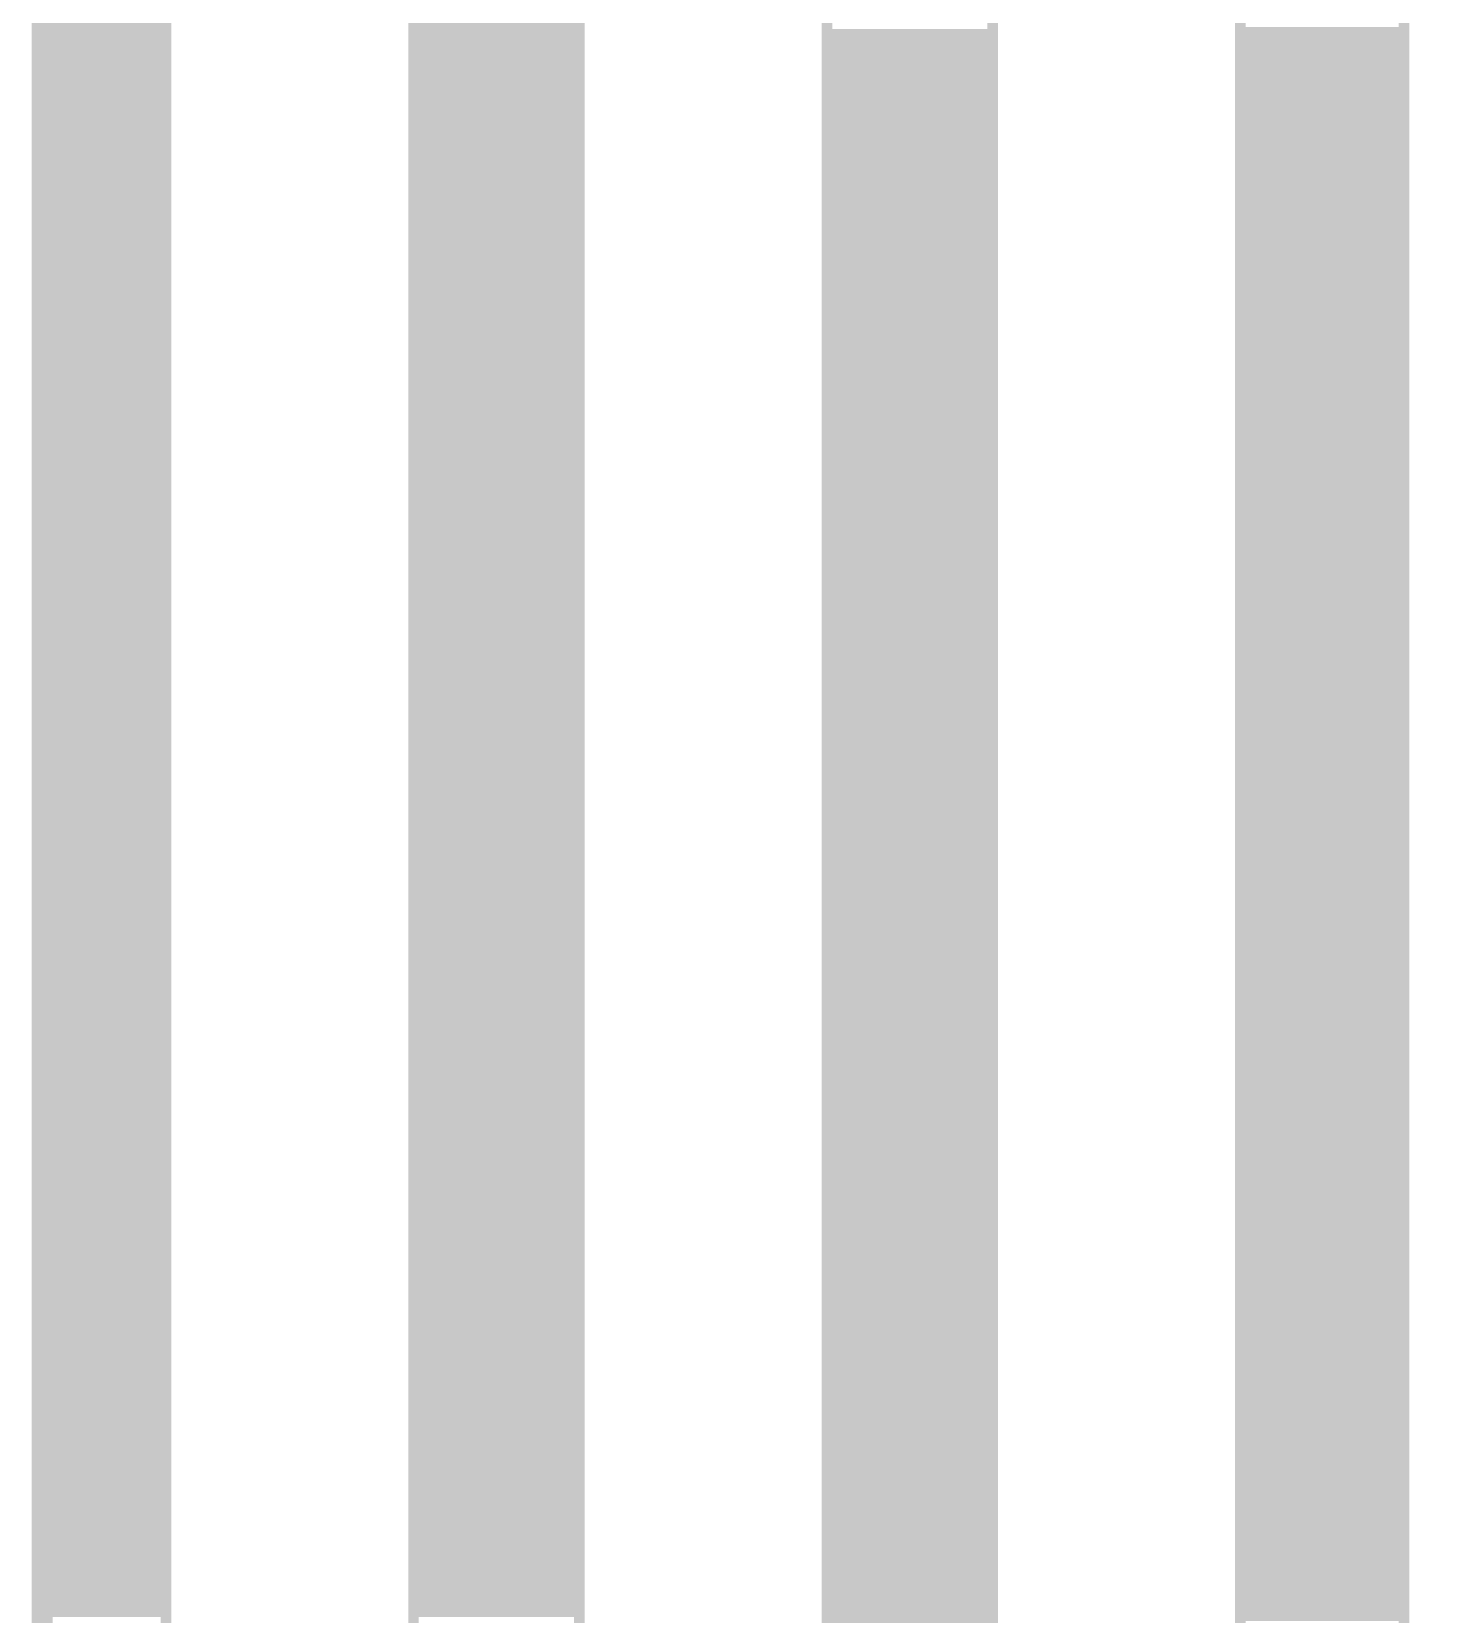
# Model space of a CAD drawing. Extents: x 2.14 to 10.29, y 1.14 to 8.17.
# Drawn here: x 8.383 to 9.051, y 6.571 to 7.325 of the extents above; entities that cross this region are included whole.
import ezdxf

# ---------------------------------------------------------------- set-up
doc = ezdxf.new("R2010")
doc.units = 0
doc.header["$LTSCALE"] = 25
doc.layers.get('0').update_dxf_attribs({"linetype": 'CONTINUOUS'})

msp = doc.modelspace()

# ---------------------------------------------------------------- linework, layer by layer
at = {"color": 3}
for points, const_width in [([(8.388, 4.528), (8.388, 7.829), (9.805, 7.829), (9.805, 4.528), (8.388, 4.528)], 0.01), ([(8.388, 7.829), (8.447, 7.829), (8.447, 4.53), (8.388, 4.53), (8.388, 7.829)], 0.005), ([(8.565, 7.829), (8.644, 7.829), (8.644, 4.53), (8.565, 4.53), (8.565, 7.829)], 0.005), ([(8.762, 7.829), (8.841, 7.829), (8.841, 4.531), (8.762, 4.531), (8.762, 7.829)], 0.005), ([(8.959, 7.829), (9.037, 7.829), (9.037, 4.528), (8.959, 4.528), (8.959, 7.829)], 0.005), ([(8.388, 7.327), (8.447, 7.327)], 0.005), ([(8.565, 7.327), (8.644, 7.327)], 0.005), ([(8.762, 7.324), (8.841, 7.324)], 0.005), ([(8.959, 7.325), (9.037, 7.325)], 0.005), ([(8.388, 7.322), (8.447, 7.322)], 0.005), ([(8.388, 7.317), (8.447, 7.317)], 0.005), ([(8.565, 7.322), (8.644, 7.322)], 0.005), ([(8.565, 7.317), (8.644, 7.317)], 0.005), ([(8.762, 7.319), (8.841, 7.319)], 0.005), ([(8.959, 7.32), (9.037, 7.32)], 0.005), ([(8.388, 7.312), (8.447, 7.312)], 0.005), ([(8.565, 7.312), (8.644, 7.312)], 0.005), ([(8.762, 7.314), (8.841, 7.314)], 0.005), ([(8.762, 7.309), (8.841, 7.309)], 0.005), ([(8.959, 7.315), (9.037, 7.315)], 0.005), ([(8.959, 7.31), (9.037, 7.31)], 0.005), ([(8.388, 7.307), (8.447, 7.307)], 0.005), ([(8.388, 7.302), (8.447, 7.302)], 0.005), ([(8.565, 7.307), (8.644, 7.307)], 0.005), ([(8.565, 7.302), (8.644, 7.302)], 0.005), ([(8.762, 7.304), (8.841, 7.304)], 0.005), ([(8.959, 7.305), (9.037, 7.305)], 0.005), ([(8.388, 7.297), (8.447, 7.297)], 0.005), ([(8.565, 7.297), (8.644, 7.297)], 0.005), ([(8.762, 7.299), (8.841, 7.299)], 0.005), ([(8.762, 7.294), (8.841, 7.294)], 0.005), ([(8.959, 7.3), (9.037, 7.3)], 0.005), ([(8.959, 7.295), (9.037, 7.295)], 0.005), ([(8.388, 7.292), (8.447, 7.292)], 0.005), ([(8.388, 7.287), (8.447, 7.287)], 0.005), ([(8.565, 7.292), (8.644, 7.292)], 0.005), ([(8.565, 7.287), (8.644, 7.287)], 0.005), ([(8.762, 7.289), (8.841, 7.289)], 0.005), ([(8.959, 7.29), (9.037, 7.29)], 0.005), ([(8.388, 7.282), (8.447, 7.282)], 0.005), ([(8.565, 7.282), (8.644, 7.282)], 0.005), ([(8.762, 7.284), (8.841, 7.284)], 0.005), ([(8.762, 7.279), (8.841, 7.279)], 0.005), ([(8.959, 7.285), (9.037, 7.285)], 0.005), ([(8.959, 7.28), (9.037, 7.28)], 0.005), ([(8.388, 7.277), (8.447, 7.277)], 0.005), ([(8.388, 7.272), (8.447, 7.272)], 0.005), ([(8.565, 7.277), (8.644, 7.277)], 0.005), ([(8.565, 7.272), (8.644, 7.272)], 0.005), ([(8.762, 7.274), (8.841, 7.274)], 0.005), ([(8.959, 7.275), (9.037, 7.275)], 0.005), ([(8.388, 7.267), (8.447, 7.267)], 0.005), ([(8.565, 7.267), (8.644, 7.267)], 0.005), ([(8.762, 7.269), (8.841, 7.269)], 0.005), ([(8.762, 7.264), (8.841, 7.264)], 0.005), ([(8.959, 7.27), (9.037, 7.27)], 0.005), ([(8.959, 7.265), (9.037, 7.265)], 0.005), ([(8.388, 7.262), (8.447, 7.262)], 0.005), ([(8.388, 7.257), (8.447, 7.257)], 0.005), ([(8.565, 7.262), (8.644, 7.262)], 0.005), ([(8.565, 7.257), (8.644, 7.257)], 0.005), ([(8.762, 7.259), (8.841, 7.259)], 0.005), ([(8.959, 7.26), (9.037, 7.26)], 0.005), ([(8.388, 7.252), (8.447, 7.252)], 0.005), ([(8.565, 7.252), (8.644, 7.252)], 0.005), ([(8.762, 7.254), (8.841, 7.254)], 0.005), ([(8.762, 7.249), (8.841, 7.249)], 0.005), ([(8.959, 7.255), (9.037, 7.255)], 0.005), ([(8.959, 7.25), (9.037, 7.25)], 0.005), ([(8.388, 7.247), (8.447, 7.247)], 0.005), ([(8.388, 7.242), (8.447, 7.242)], 0.005), ([(8.565, 7.247), (8.644, 7.247)], 0.005), ([(8.565, 7.242), (8.644, 7.242)], 0.005), ([(8.762, 7.244), (8.841, 7.244)], 0.005), ([(8.959, 7.245), (9.037, 7.245)], 0.005), ([(8.388, 7.237), (8.447, 7.237)], 0.005), ([(8.565, 7.237), (8.644, 7.237)], 0.005), ([(8.762, 7.239), (8.841, 7.239)], 0.005), ([(8.762, 7.234), (8.841, 7.234)], 0.005), ([(8.959, 7.24), (9.037, 7.24)], 0.005), ([(8.959, 7.235), (9.037, 7.235)], 0.005), ([(8.388, 7.232), (8.447, 7.232)], 0.005), ([(8.388, 7.227), (8.447, 7.227)], 0.005), ([(8.565, 7.232), (8.644, 7.232)], 0.005), ([(8.565, 7.227), (8.644, 7.227)], 0.005), ([(8.762, 7.229), (8.841, 7.229)], 0.005), ([(8.959, 7.23), (9.037, 7.23)], 0.005), ([(8.388, 7.222), (8.447, 7.222)], 0.005), ([(8.565, 7.222), (8.644, 7.222)], 0.005), ([(8.762, 7.224), (8.841, 7.224)], 0.005), ([(8.762, 7.219), (8.841, 7.219)], 0.005), ([(8.959, 7.225), (9.037, 7.225)], 0.005), ([(8.959, 7.22), (9.037, 7.22)], 0.005), ([(8.388, 7.217), (8.447, 7.217)], 0.005), ([(8.388, 7.212), (8.447, 7.212)], 0.005), ([(8.565, 7.217), (8.644, 7.217)], 0.005), ([(8.565, 7.212), (8.644, 7.212)], 0.005), ([(8.762, 7.214), (8.841, 7.214)], 0.005), ([(8.959, 7.215), (9.037, 7.215)], 0.005), ([(8.388, 7.207), (8.447, 7.207)], 0.005), ([(8.565, 7.207), (8.644, 7.207)], 0.005), ([(8.762, 7.209), (8.841, 7.209)], 0.005), ([(8.762, 7.204), (8.841, 7.204)], 0.005), ([(8.959, 7.21), (9.037, 7.21)], 0.005), ([(8.959, 7.205), (9.037, 7.205)], 0.005), ([(8.388, 7.202), (8.447, 7.202)], 0.005), ([(8.388, 7.197), (8.447, 7.197)], 0.005), ([(8.565, 7.202), (8.644, 7.202)], 0.005), ([(8.565, 7.197), (8.644, 7.197)], 0.005), ([(8.762, 7.199), (8.841, 7.199)], 0.005), ([(8.959, 7.2), (9.037, 7.2)], 0.005), ([(8.388, 7.192), (8.447, 7.192)], 0.005), ([(8.565, 7.192), (8.644, 7.192)], 0.005), ([(8.762, 7.194), (8.841, 7.194)], 0.005), ([(8.762, 7.189), (8.841, 7.189)], 0.005), ([(8.959, 7.195), (9.037, 7.195)], 0.005), ([(8.959, 7.19), (9.037, 7.19)], 0.005), ([(8.388, 7.187), (8.447, 7.187)], 0.005), ([(8.388, 7.182), (8.447, 7.182)], 0.005), ([(8.565, 7.187), (8.644, 7.187)], 0.005), ([(8.565, 7.182), (8.644, 7.182)], 0.005), ([(8.762, 7.184), (8.841, 7.184)], 0.005), ([(8.959, 7.185), (9.037, 7.185)], 0.005), ([(8.388, 7.177), (8.447, 7.177)], 0.005), ([(8.565, 7.177), (8.644, 7.177)], 0.005), ([(8.762, 7.179), (8.841, 7.179)], 0.005), ([(8.762, 7.174), (8.841, 7.174)], 0.005), ([(8.959, 7.18), (9.037, 7.18)], 0.005), ([(8.959, 7.175), (9.037, 7.175)], 0.005), ([(8.388, 7.172), (8.447, 7.172)], 0.005), ([(8.388, 7.167), (8.447, 7.167)], 0.005), ([(8.565, 7.172), (8.644, 7.172)], 0.005), ([(8.565, 7.167), (8.644, 7.167)], 0.005), ([(8.762, 7.169), (8.841, 7.169)], 0.005), ([(8.959, 7.17), (9.037, 7.17)], 0.005), ([(8.388, 7.162), (8.447, 7.162)], 0.005), ([(8.565, 7.162), (8.644, 7.162)], 0.005), ([(8.762, 7.164), (8.841, 7.164)], 0.005), ([(8.762, 7.159), (8.841, 7.159)], 0.005), ([(8.959, 7.165), (9.037, 7.165)], 0.005), ([(8.959, 7.16), (9.037, 7.16)], 0.005), ([(8.388, 7.157), (8.447, 7.157)], 0.005), ([(8.388, 7.152), (8.447, 7.152)], 0.005), ([(8.565, 7.157), (8.644, 7.157)], 0.005), ([(8.565, 7.152), (8.644, 7.152)], 0.005), ([(8.762, 7.154), (8.841, 7.154)], 0.005), ([(8.959, 7.155), (9.037, 7.155)], 0.005), ([(8.388, 7.147), (8.447, 7.147)], 0.005), ([(8.565, 7.147), (8.644, 7.147)], 0.005), ([(8.762, 7.149), (8.841, 7.149)], 0.005), ([(8.762, 7.144), (8.841, 7.144)], 0.005), ([(8.959, 7.15), (9.037, 7.15)], 0.005), ([(8.959, 7.145), (9.037, 7.145)], 0.005), ([(8.388, 7.142), (8.447, 7.142)], 0.005), ([(8.388, 7.137), (8.447, 7.137)], 0.005), ([(8.565, 7.142), (8.644, 7.142)], 0.005), ([(8.565, 7.137), (8.644, 7.137)], 0.005), ([(8.762, 7.139), (8.841, 7.139)], 0.005), ([(8.959, 7.14), (9.037, 7.14)], 0.005), ([(8.388, 7.132), (8.447, 7.132)], 0.005), ([(8.565, 7.132), (8.644, 7.132)], 0.005), ([(8.762, 7.134), (8.841, 7.134)], 0.005), ([(8.762, 7.129), (8.841, 7.129)], 0.005), ([(8.959, 7.135), (9.037, 7.135)], 0.005), ([(8.959, 7.13), (9.037, 7.13)], 0.005), ([(8.388, 7.127), (8.447, 7.127)], 0.005), ([(8.388, 7.122), (8.447, 7.122)], 0.005), ([(8.565, 7.127), (8.644, 7.127)], 0.005), ([(8.565, 7.122), (8.644, 7.122)], 0.005), ([(8.762, 7.124), (8.841, 7.124)], 0.005), ([(8.959, 7.125), (9.037, 7.125)], 0.005), ([(8.959, 7.12), (9.037, 7.12)], 0.005), ([(8.388, 7.117), (8.447, 7.117)], 0.005), ([(8.565, 7.117), (8.644, 7.117)], 0.005), ([(8.762, 7.119), (8.841, 7.119)], 0.005), ([(8.762, 7.114), (8.841, 7.114)], 0.005), ([(8.959, 7.115), (9.037, 7.115)], 0.005), ([(8.388, 7.112), (8.447, 7.112)], 0.005), ([(8.388, 7.107), (8.447, 7.107)], 0.005), ([(8.565, 7.112), (8.644, 7.112)], 0.005), ([(8.565, 7.107), (8.644, 7.107)], 0.005), ([(8.762, 7.109), (8.841, 7.109)], 0.005), ([(8.959, 7.11), (9.037, 7.11)], 0.005), ([(8.959, 7.105), (9.037, 7.105)], 0.005), ([(8.388, 7.102), (8.447, 7.102)], 0.005), ([(8.565, 7.102), (8.644, 7.102)], 0.005), ([(8.762, 7.104), (8.841, 7.104)], 0.005), ([(8.762, 7.099), (8.841, 7.099)], 0.005), ([(8.959, 7.1), (9.037, 7.1)], 0.005), ([(8.388, 7.097), (8.447, 7.097)], 0.005), ([(8.388, 7.092), (8.447, 7.092)], 0.005), ([(8.565, 7.097), (8.644, 7.097)], 0.005), ([(8.565, 7.092), (8.644, 7.092)], 0.005), ([(8.762, 7.094), (8.841, 7.094)], 0.005), ([(8.959, 7.095), (9.037, 7.095)], 0.005), ([(8.959, 7.09), (9.037, 7.09)], 0.005), ([(8.388, 7.087), (8.447, 7.087)], 0.005), ([(8.565, 7.087), (8.644, 7.087)], 0.005), ([(8.762, 7.089), (8.841, 7.089)], 0.005), ([(8.762, 7.084), (8.841, 7.084)], 0.005), ([(8.959, 7.085), (9.037, 7.085)], 0.005), ([(8.388, 7.082), (8.447, 7.082)], 0.005), ([(8.388, 7.077), (8.447, 7.077)], 0.005), ([(8.565, 7.082), (8.644, 7.082)], 0.005), ([(8.565, 7.077), (8.644, 7.077)], 0.005), ([(8.762, 7.079), (8.841, 7.079)], 0.005), ([(8.959, 7.08), (9.037, 7.08)], 0.005), ([(8.959, 7.075), (9.037, 7.075)], 0.005), ([(8.388, 7.072), (8.447, 7.072)], 0.005), ([(8.565, 7.072), (8.644, 7.072)], 0.005), ([(8.762, 7.074), (8.841, 7.074)], 0.005), ([(8.762, 7.069), (8.841, 7.069)], 0.005), ([(8.959, 7.07), (9.037, 7.07)], 0.005), ([(8.388, 7.067), (8.447, 7.067)], 0.005), ([(8.388, 7.062), (8.447, 7.062)], 0.005), ([(8.565, 7.067), (8.644, 7.067)], 0.005), ([(8.565, 7.062), (8.644, 7.062)], 0.005), ([(8.762, 7.064), (8.841, 7.064)], 0.005), ([(8.959, 7.065), (9.037, 7.065)], 0.005), ([(8.959, 7.06), (9.037, 7.06)], 0.005), ([(8.388, 7.057), (8.447, 7.057)], 0.005), ([(8.565, 7.057), (8.644, 7.057)], 0.005), ([(8.762, 7.059), (8.841, 7.059)], 0.005), ([(8.762, 7.054), (8.841, 7.054)], 0.005), ([(8.959, 7.055), (9.037, 7.055)], 0.005), ([(8.388, 7.052), (8.447, 7.052)], 0.005), ([(8.388, 7.047), (8.447, 7.047)], 0.005), ([(8.565, 7.052), (8.644, 7.052)], 0.005), ([(8.565, 7.047), (8.644, 7.047)], 0.005), ([(8.762, 7.049), (8.841, 7.049)], 0.005), ([(8.959, 7.05), (9.037, 7.05)], 0.005), ([(8.959, 7.045), (9.037, 7.045)], 0.005), ([(8.388, 7.042), (8.447, 7.042)], 0.005), ([(8.388, 7.037), (8.447, 7.037)], 0.005), ([(8.565, 7.042), (8.644, 7.042)], 0.005), ([(8.565, 7.037), (8.644, 7.037)], 0.005), ([(8.762, 7.044), (8.841, 7.044)], 0.005), ([(8.762, 7.039), (8.841, 7.039)], 0.005), ([(8.959, 7.04), (9.037, 7.04)], 0.005), ([(8.388, 7.032), (8.447, 7.032)], 0.005), ([(8.565, 7.032), (8.644, 7.032)], 0.005), ([(8.762, 7.034), (8.841, 7.034)], 0.005), ([(8.959, 7.035), (9.037, 7.035)], 0.005), ([(8.959, 7.03), (9.037, 7.03)], 0.005), ([(8.388, 7.027), (8.447, 7.027)], 0.005), ([(8.388, 7.022), (8.447, 7.022)], 0.005), ([(8.565, 7.027), (8.644, 7.027)], 0.005), ([(8.565, 7.022), (8.644, 7.022)], 0.005), ([(8.762, 7.029), (8.841, 7.029)], 0.005), ([(8.762, 7.024), (8.841, 7.024)], 0.005), ([(8.959, 7.025), (9.037, 7.025)], 0.005), ([(8.388, 7.017), (8.447, 7.017)], 0.005), ([(8.565, 7.017), (8.644, 7.017)], 0.005), ([(8.762, 7.019), (8.841, 7.019)], 0.005), ([(8.959, 7.02), (9.037, 7.02)], 0.005), ([(8.959, 7.015), (9.037, 7.015)], 0.005), ([(8.388, 7.012), (8.447, 7.012)], 0.005), ([(8.388, 7.007), (8.447, 7.007)], 0.005), ([(8.565, 7.012), (8.644, 7.012)], 0.005), ([(8.565, 7.007), (8.644, 7.007)], 0.005), ([(8.762, 7.014), (8.841, 7.014)], 0.005), ([(8.762, 7.009), (8.841, 7.009)], 0.005), ([(8.959, 7.01), (9.037, 7.01)], 0.005), ([(8.388, 7.002), (8.447, 7.002)], 0.005), ([(8.565, 7.002), (8.644, 7.002)], 0.005), ([(8.762, 7.004), (8.841, 7.004)], 0.005), ([(8.959, 7.005), (9.037, 7.005)], 0.005), ([(8.959, 7), (9.037, 7)], 0.005), ([(8.388, 6.997), (8.447, 6.997)], 0.005), ([(8.388, 6.992), (8.447, 6.992)], 0.005), ([(8.565, 6.997), (8.644, 6.997)], 0.005), ([(8.565, 6.992), (8.644, 6.992)], 0.005), ([(8.762, 6.999), (8.841, 6.999)], 0.005), ([(8.762, 6.994), (8.841, 6.994)], 0.005), ([(8.959, 6.995), (9.037, 6.995)], 0.005), ([(8.388, 6.987), (8.447, 6.987)], 0.005), ([(8.565, 6.987), (8.644, 6.987)], 0.005), ([(8.762, 6.989), (8.841, 6.989)], 0.005), ([(8.959, 6.99), (9.037, 6.99)], 0.005), ([(8.959, 6.985), (9.037, 6.985)], 0.005), ([(8.388, 6.982), (8.447, 6.982)], 0.005), ([(8.388, 6.977), (8.447, 6.977)], 0.005), ([(8.565, 6.982), (8.644, 6.982)], 0.005), ([(8.565, 6.977), (8.644, 6.977)], 0.005), ([(8.762, 6.984), (8.841, 6.984)], 0.005), ([(8.762, 6.979), (8.841, 6.979)], 0.005), ([(8.959, 6.98), (9.037, 6.98)], 0.005), ([(8.388, 6.972), (8.447, 6.972)], 0.005), ([(8.565, 6.972), (8.644, 6.972)], 0.005), ([(8.762, 6.974), (8.841, 6.974)], 0.005), ([(8.959, 6.975), (9.037, 6.975)], 0.005), ([(8.959, 6.97), (9.037, 6.97)], 0.005), ([(8.388, 6.967), (8.447, 6.967)], 0.005), ([(8.388, 6.962), (8.447, 6.962)], 0.005), ([(8.565, 6.967), (8.644, 6.967)], 0.005), ([(8.565, 6.962), (8.644, 6.962)], 0.005), ([(8.762, 6.969), (8.841, 6.969)], 0.005), ([(8.762, 6.964), (8.841, 6.964)], 0.005), ([(8.959, 6.965), (9.037, 6.965)], 0.005), ([(8.388, 6.957), (8.447, 6.957)], 0.005), ([(8.565, 6.957), (8.644, 6.957)], 0.005), ([(8.762, 6.959), (8.841, 6.959)], 0.005), ([(8.762, 6.954), (8.841, 6.954)], 0.005), ([(8.959, 6.96), (9.037, 6.96)], 0.005), ([(8.959, 6.955), (9.037, 6.955)], 0.005), ([(8.388, 6.952), (8.447, 6.952)], 0.005), ([(8.388, 6.947), (8.447, 6.947)], 0.005), ([(8.565, 6.952), (8.644, 6.952)], 0.005), ([(8.565, 6.947), (8.644, 6.947)], 0.005), ([(8.762, 6.949), (8.841, 6.949)], 0.005), ([(8.959, 6.95), (9.037, 6.95)], 0.005), ([(8.388, 6.942), (8.447, 6.942)], 0.005), ([(8.565, 6.942), (8.644, 6.942)], 0.005), ([(8.762, 6.944), (8.841, 6.944)], 0.005), ([(8.762, 6.939), (8.841, 6.939)], 0.005), ([(8.959, 6.945), (9.037, 6.945)], 0.005), ([(8.959, 6.94), (9.037, 6.94)], 0.005), ([(8.388, 6.937), (8.447, 6.937)], 0.005), ([(8.388, 6.932), (8.447, 6.932)], 0.005), ([(8.565, 6.937), (8.644, 6.937)], 0.005), ([(8.565, 6.932), (8.644, 6.932)], 0.005), ([(8.762, 6.934), (8.841, 6.934)], 0.005), ([(8.959, 6.935), (9.037, 6.935)], 0.005), ([(8.388, 6.927), (8.447, 6.927)], 0.005), ([(8.565, 6.927), (8.644, 6.927)], 0.005), ([(8.762, 6.929), (8.841, 6.929)], 0.005), ([(8.762, 6.924), (8.841, 6.924)], 0.005), ([(8.959, 6.93), (9.037, 6.93)], 0.005), ([(8.959, 6.925), (9.037, 6.925)], 0.005), ([(8.388, 6.922), (8.447, 6.922)], 0.005), ([(8.388, 6.917), (8.447, 6.917)], 0.005), ([(8.565, 6.922), (8.644, 6.922)], 0.005), ([(8.565, 6.917), (8.644, 6.917)], 0.005), ([(8.762, 6.919), (8.841, 6.919)], 0.005), ([(8.959, 6.92), (9.037, 6.92)], 0.005), ([(8.388, 6.912), (8.447, 6.912)], 0.005), ([(8.565, 6.912), (8.644, 6.912)], 0.005), ([(8.762, 6.914), (8.841, 6.914)], 0.005), ([(8.762, 6.909), (8.841, 6.909)], 0.005), ([(8.959, 6.915), (9.037, 6.915)], 0.005), ([(8.959, 6.91), (9.037, 6.91)], 0.005), ([(8.388, 6.907), (8.447, 6.907)], 0.005), ([(8.388, 6.902), (8.447, 6.902)], 0.005), ([(8.565, 6.907), (8.644, 6.907)], 0.005), ([(8.565, 6.902), (8.644, 6.902)], 0.005), ([(8.762, 6.904), (8.841, 6.904)], 0.005), ([(8.959, 6.905), (9.037, 6.905)], 0.005), ([(8.388, 6.897), (8.447, 6.897)], 0.005), ([(8.565, 6.897), (8.644, 6.897)], 0.005), ([(8.762, 6.899), (8.841, 6.899)], 0.005), ([(8.762, 6.894), (8.841, 6.894)], 0.005), ([(8.959, 6.9), (9.037, 6.9)], 0.005), ([(8.959, 6.895), (9.037, 6.895)], 0.005), ([(8.388, 6.892), (8.447, 6.892)], 0.005), ([(8.388, 6.887), (8.447, 6.887)], 0.005), ([(8.565, 6.892), (8.644, 6.892)], 0.005), ([(8.565, 6.887), (8.644, 6.887)], 0.005), ([(8.762, 6.889), (8.841, 6.889)], 0.005), ([(8.959, 6.89), (9.037, 6.89)], 0.005), ([(8.388, 6.882), (8.447, 6.882)], 0.005), ([(8.565, 6.882), (8.644, 6.882)], 0.005), ([(8.762, 6.884), (8.841, 6.884)], 0.005), ([(8.762, 6.879), (8.841, 6.879)], 0.005), ([(8.959, 6.885), (9.037, 6.885)], 0.005), ([(8.959, 6.88), (9.037, 6.88)], 0.005), ([(8.388, 6.877), (8.447, 6.877)], 0.005), ([(8.388, 6.872), (8.447, 6.872)], 0.005), ([(8.565, 6.877), (8.644, 6.877)], 0.005), ([(8.565, 6.872), (8.644, 6.872)], 0.005), ([(8.762, 6.874), (8.841, 6.874)], 0.005), ([(8.959, 6.875), (9.037, 6.875)], 0.005), ([(8.388, 6.867), (8.447, 6.867)], 0.005), ([(8.565, 6.867), (8.644, 6.867)], 0.005), ([(8.762, 6.869), (8.841, 6.869)], 0.005), ([(8.762, 6.864), (8.841, 6.864)], 0.005), ([(8.959, 6.87), (9.037, 6.87)], 0.005), ([(8.959, 6.865), (9.037, 6.865)], 0.005), ([(8.388, 6.862), (8.447, 6.862)], 0.005), ([(8.388, 6.857), (8.447, 6.857)], 0.005), ([(8.565, 6.862), (8.644, 6.862)], 0.005), ([(8.565, 6.857), (8.644, 6.857)], 0.005), ([(8.762, 6.859), (8.841, 6.859)], 0.005), ([(8.959, 6.86), (9.037, 6.86)], 0.005), ([(8.388, 6.852), (8.447, 6.852)], 0.005), ([(8.565, 6.852), (8.644, 6.852)], 0.005), ([(8.762, 6.854), (8.841, 6.854)], 0.005), ([(8.762, 6.849), (8.841, 6.849)], 0.005), ([(8.959, 6.855), (9.037, 6.855)], 0.005), ([(8.959, 6.85), (9.037, 6.85)], 0.005), ([(8.388, 6.847), (8.447, 6.847)], 0.005), ([(8.388, 6.842), (8.447, 6.842)], 0.005), ([(8.565, 6.847), (8.644, 6.847)], 0.005), ([(8.565, 6.842), (8.644, 6.842)], 0.005), ([(8.762, 6.844), (8.841, 6.844)], 0.005), ([(8.959, 6.845), (9.037, 6.845)], 0.005), ([(8.388, 6.837), (8.447, 6.837)], 0.005), ([(8.565, 6.837), (8.644, 6.837)], 0.005), ([(8.762, 6.839), (8.841, 6.839)], 0.005), ([(8.762, 6.834), (8.841, 6.834)], 0.005), ([(8.959, 6.84), (9.037, 6.84)], 0.005), ([(8.959, 6.835), (9.037, 6.835)], 0.005), ([(8.388, 6.832), (8.447, 6.832)], 0.005), ([(8.388, 6.827), (8.447, 6.827)], 0.005), ([(8.565, 6.832), (8.644, 6.832)], 0.005), ([(8.565, 6.827), (8.644, 6.827)], 0.005), ([(8.762, 6.829), (8.841, 6.829)], 0.005), ([(8.959, 6.83), (9.037, 6.83)], 0.005), ([(8.388, 6.822), (8.447, 6.822)], 0.005), ([(8.565, 6.822), (8.644, 6.822)], 0.005), ([(8.762, 6.824), (8.841, 6.824)], 0.005), ([(8.762, 6.819), (8.841, 6.819)], 0.005), ([(8.959, 6.825), (9.037, 6.825)], 0.005), ([(8.959, 6.82), (9.037, 6.82)], 0.005), ([(8.388, 6.817), (8.447, 6.817)], 0.005), ([(8.388, 6.812), (8.447, 6.812)], 0.005), ([(8.565, 6.817), (8.644, 6.817)], 0.005), ([(8.565, 6.812), (8.644, 6.812)], 0.005), ([(8.762, 6.814), (8.841, 6.814)], 0.005), ([(8.959, 6.815), (9.037, 6.815)], 0.005), ([(8.388, 6.807), (8.447, 6.807)], 0.005), ([(8.565, 6.807), (8.644, 6.807)], 0.005), ([(8.762, 6.809), (8.841, 6.809)], 0.005), ([(8.762, 6.804), (8.841, 6.804)], 0.005), ([(8.959, 6.81), (9.037, 6.81)], 0.005), ([(8.959, 6.805), (9.037, 6.805)], 0.005), ([(8.388, 6.802), (8.447, 6.802)], 0.005), ([(8.388, 6.797), (8.447, 6.797)], 0.005), ([(8.565, 6.802), (8.644, 6.802)], 0.005), ([(8.565, 6.797), (8.644, 6.797)], 0.005), ([(8.762, 6.799), (8.841, 6.799)], 0.005), ([(8.959, 6.8), (9.037, 6.8)], 0.005), ([(8.388, 6.792), (8.447, 6.792)], 0.005), ([(8.565, 6.792), (8.644, 6.792)], 0.005), ([(8.762, 6.794), (8.841, 6.794)], 0.005), ([(8.762, 6.789), (8.841, 6.789)], 0.005), ([(8.959, 6.795), (9.037, 6.795)], 0.005), ([(8.959, 6.79), (9.037, 6.79)], 0.005), ([(8.388, 6.787), (8.447, 6.787)], 0.005), ([(8.388, 6.782), (8.447, 6.782)], 0.005), ([(8.565, 6.787), (8.644, 6.787)], 0.005), ([(8.565, 6.782), (8.644, 6.782)], 0.005), ([(8.762, 6.784), (8.841, 6.784)], 0.005), ([(8.959, 6.785), (9.037, 6.785)], 0.005), ([(8.388, 6.777), (8.447, 6.777)], 0.005), ([(8.565, 6.777), (8.644, 6.777)], 0.005), ([(8.762, 6.779), (8.841, 6.779)], 0.005), ([(8.762, 6.774), (8.841, 6.774)], 0.005), ([(8.959, 6.78), (9.037, 6.78)], 0.005), ([(8.959, 6.775), (9.037, 6.775)], 0.005), ([(8.388, 6.772), (8.447, 6.772)], 0.005), ([(8.388, 6.767), (8.447, 6.767)], 0.005), ([(8.565, 6.772), (8.644, 6.772)], 0.005), ([(8.565, 6.767), (8.644, 6.767)], 0.005), ([(8.762, 6.769), (8.841, 6.769)], 0.005), ([(8.959, 6.77), (9.037, 6.77)], 0.005), ([(8.388, 6.762), (8.447, 6.762)], 0.005), ([(8.565, 6.762), (8.644, 6.762)], 0.005), ([(8.762, 6.764), (8.841, 6.764)], 0.005), ([(8.762, 6.759), (8.841, 6.759)], 0.005), ([(8.959, 6.765), (9.037, 6.765)], 0.005), ([(8.959, 6.76), (9.037, 6.76)], 0.005), ([(8.388, 6.757), (8.447, 6.757)], 0.005), ([(8.388, 6.752), (8.447, 6.752)], 0.005), ([(8.565, 6.757), (8.644, 6.757)], 0.005), ([(8.565, 6.752), (8.644, 6.752)], 0.005), ([(8.762, 6.754), (8.841, 6.754)], 0.005), ([(8.959, 6.755), (9.037, 6.755)], 0.005), ([(8.388, 6.747), (8.447, 6.747)], 0.005), ([(8.565, 6.747), (8.644, 6.747)], 0.005), ([(8.762, 6.749), (8.841, 6.749)], 0.005), ([(8.762, 6.744), (8.841, 6.744)], 0.005), ([(8.959, 6.75), (9.037, 6.75)], 0.005), ([(8.959, 6.745), (9.037, 6.745)], 0.005), ([(8.388, 6.742), (8.447, 6.742)], 0.005), ([(8.388, 6.737), (8.447, 6.737)], 0.005), ([(8.565, 6.742), (8.644, 6.742)], 0.005), ([(8.565, 6.737), (8.644, 6.737)], 0.005), ([(8.762, 6.739), (8.841, 6.739)], 0.005), ([(8.959, 6.74), (9.037, 6.74)], 0.005), ([(8.388, 6.732), (8.447, 6.732)], 0.005), ([(8.565, 6.732), (8.644, 6.732)], 0.005), ([(8.762, 6.734), (8.841, 6.734)], 0.005), ([(8.762, 6.729), (8.841, 6.729)], 0.005), ([(8.959, 6.735), (9.037, 6.735)], 0.005), ([(8.959, 6.73), (9.037, 6.73)], 0.005), ([(8.388, 6.727), (8.447, 6.727)], 0.005), ([(8.388, 6.722), (8.447, 6.722)], 0.005), ([(8.565, 6.727), (8.644, 6.727)], 0.005), ([(8.565, 6.722), (8.644, 6.722)], 0.005), ([(8.762, 6.724), (8.841, 6.724)], 0.005), ([(8.959, 6.725), (9.037, 6.725)], 0.005), ([(8.388, 6.717), (8.447, 6.717)], 0.005), ([(8.565, 6.717), (8.644, 6.717)], 0.005), ([(8.762, 6.719), (8.841, 6.719)], 0.005), ([(8.762, 6.714), (8.841, 6.714)], 0.005), ([(8.959, 6.72), (9.037, 6.72)], 0.005), ([(8.959, 6.715), (9.037, 6.715)], 0.005), ([(8.388, 6.712), (8.447, 6.712)], 0.005), ([(8.388, 6.707), (8.447, 6.707)], 0.005), ([(8.565, 6.712), (8.644, 6.712)], 0.005), ([(8.565, 6.707), (8.644, 6.707)], 0.005), ([(8.762, 6.709), (8.841, 6.709)], 0.005), ([(8.959, 6.71), (9.037, 6.71)], 0.005), ([(8.388, 6.702), (8.447, 6.702)], 0.005), ([(8.565, 6.702), (8.644, 6.702)], 0.005), ([(8.762, 6.704), (8.841, 6.704)], 0.005), ([(8.762, 6.699), (8.841, 6.699)], 0.005), ([(8.959, 6.705), (9.037, 6.705)], 0.005), ([(8.959, 6.7), (9.037, 6.7)], 0.005), ([(8.388, 6.697), (8.447, 6.697)], 0.005), ([(8.388, 6.692), (8.447, 6.692)], 0.005), ([(8.565, 6.697), (8.644, 6.697)], 0.005), ([(8.565, 6.692), (8.644, 6.692)], 0.005), ([(8.762, 6.694), (8.841, 6.694)], 0.005), ([(8.959, 6.695), (9.037, 6.695)], 0.005), ([(8.959, 6.69), (9.037, 6.69)], 0.005), ([(8.388, 6.687), (8.447, 6.687)], 0.005), ([(8.565, 6.687), (8.644, 6.687)], 0.005), ([(8.762, 6.689), (8.841, 6.689)], 0.005), ([(8.762, 6.684), (8.841, 6.684)], 0.005), ([(8.959, 6.685), (9.037, 6.685)], 0.005), ([(8.388, 6.682), (8.447, 6.682)], 0.005), ([(8.388, 6.677), (8.447, 6.677)], 0.005), ([(8.565, 6.682), (8.644, 6.682)], 0.005), ([(8.565, 6.677), (8.644, 6.677)], 0.005), ([(8.762, 6.679), (8.841, 6.679)], 0.005), ([(8.959, 6.68), (9.037, 6.68)], 0.005), ([(8.959, 6.675), (9.037, 6.675)], 0.005), ([(8.388, 6.672), (8.447, 6.672)], 0.005), ([(8.565, 6.672), (8.644, 6.672)], 0.005), ([(8.762, 6.674), (8.841, 6.674)], 0.005), ([(8.762, 6.669), (8.841, 6.669)], 0.005), ([(8.959, 6.67), (9.037, 6.67)], 0.005), ([(8.388, 6.667), (8.447, 6.667)], 0.005), ([(8.388, 6.662), (8.447, 6.662)], 0.005), ([(8.565, 6.667), (8.644, 6.667)], 0.005), ([(8.565, 6.662), (8.644, 6.662)], 0.005), ([(8.762, 6.664), (8.841, 6.664)], 0.005), ([(8.959, 6.665), (9.037, 6.665)], 0.005), ([(8.959, 6.66), (9.037, 6.66)], 0.005), ([(8.388, 6.657), (8.447, 6.657)], 0.005), ([(8.565, 6.657), (8.644, 6.657)], 0.005), ([(8.762, 6.659), (8.841, 6.659)], 0.005), ([(8.762, 6.654), (8.841, 6.654)], 0.005), ([(8.959, 6.655), (9.037, 6.655)], 0.005), ([(8.388, 6.652), (8.447, 6.652)], 0.005), ([(8.388, 6.647), (8.447, 6.647)], 0.005), ([(8.565, 6.652), (8.644, 6.652)], 0.005), ([(8.565, 6.647), (8.644, 6.647)], 0.005), ([(8.762, 6.649), (8.841, 6.649)], 0.005), ([(8.959, 6.65), (9.037, 6.65)], 0.005), ([(8.959, 6.645), (9.037, 6.645)], 0.005), ([(8.388, 6.642), (8.447, 6.642)], 0.005), ([(8.565, 6.642), (8.644, 6.642)], 0.005), ([(8.762, 6.644), (8.841, 6.644)], 0.005), ([(8.762, 6.639), (8.841, 6.639)], 0.005), ([(8.959, 6.64), (9.037, 6.64)], 0.005), ([(8.388, 6.637), (8.447, 6.637)], 0.005), ([(8.388, 6.632), (8.447, 6.632)], 0.005), ([(8.565, 6.637), (8.644, 6.637)], 0.005), ([(8.565, 6.632), (8.644, 6.632)], 0.005), ([(8.762, 6.634), (8.841, 6.634)], 0.005), ([(8.959, 6.635), (9.037, 6.635)], 0.005), ([(8.959, 6.63), (9.037, 6.63)], 0.005), ([(8.388, 6.627), (8.447, 6.627)], 0.005), ([(8.565, 6.627), (8.644, 6.627)], 0.005), ([(8.762, 6.629), (8.841, 6.629)], 0.005), ([(8.762, 6.624), (8.841, 6.624)], 0.005), ([(8.959, 6.625), (9.037, 6.625)], 0.005), ([(8.388, 6.622), (8.447, 6.622)], 0.005), ([(8.388, 6.617), (8.447, 6.617)], 0.005), ([(8.565, 6.622), (8.644, 6.622)], 0.005), ([(8.565, 6.617), (8.644, 6.617)], 0.005), ([(8.762, 6.619), (8.841, 6.619)], 0.005), ([(8.959, 6.62), (9.037, 6.62)], 0.005), ([(8.959, 6.615), (9.037, 6.615)], 0.005), ([(8.388, 6.612), (8.447, 6.612)], 0.005), ([(8.388, 6.607), (8.447, 6.607)], 0.005), ([(8.565, 6.612), (8.644, 6.612)], 0.005), ([(8.565, 6.607), (8.644, 6.607)], 0.005), ([(8.762, 6.614), (8.841, 6.614)], 0.005), ([(8.762, 6.609), (8.841, 6.609)], 0.005), ([(8.959, 6.61), (9.037, 6.61)], 0.005), ([(8.388, 6.602), (8.447, 6.602)], 0.005), ([(8.565, 6.602), (8.644, 6.602)], 0.005), ([(8.762, 6.604), (8.841, 6.604)], 0.005), ([(8.959, 6.605), (9.037, 6.605)], 0.005), ([(8.959, 6.6), (9.037, 6.6)], 0.005), ([(8.388, 6.597), (8.447, 6.597)], 0.005), ([(8.388, 6.592), (8.447, 6.592)], 0.005), ([(8.565, 6.597), (8.644, 6.597)], 0.005), ([(8.565, 6.592), (8.644, 6.592)], 0.005), ([(8.762, 6.599), (8.841, 6.599)], 0.005), ([(8.762, 6.594), (8.841, 6.594)], 0.005), ([(8.959, 6.595), (9.037, 6.595)], 0.005), ([(8.388, 6.587), (8.447, 6.587)], 0.005), ([(8.565, 6.587), (8.644, 6.587)], 0.005), ([(8.762, 6.589), (8.841, 6.589)], 0.005), ([(8.959, 6.59), (9.037, 6.59)], 0.005), ([(8.959, 6.585), (9.037, 6.585)], 0.005), ([(8.388, 6.582), (8.447, 6.582)], 0.005), ([(8.388, 6.577), (8.447, 6.577)], 0.005), ([(8.565, 6.582), (8.644, 6.582)], 0.005), ([(8.565, 6.577), (8.644, 6.577)], 0.005), ([(8.762, 6.584), (8.841, 6.584)], 0.005), ([(8.762, 6.579), (8.841, 6.579)], 0.005), ([(8.959, 6.58), (9.037, 6.58)], 0.005), ([(8.388, 6.572), (8.447, 6.572)], 0.005), ([(8.565, 6.572), (8.644, 6.572)], 0.005), ([(8.762, 6.574), (8.841, 6.574)], 0.005), ([(8.959, 6.575), (9.037, 6.575)], 0.005), ([(8.959, 6.57), (9.037, 6.57)], 0.005), ([(8.762, 6.569), (8.841, 6.569)], 0.005)]:
    msp.add_lwpolyline(points, dxfattribs=dict(at, const_width=const_width))

doc.saveas('drawing.dxf')
